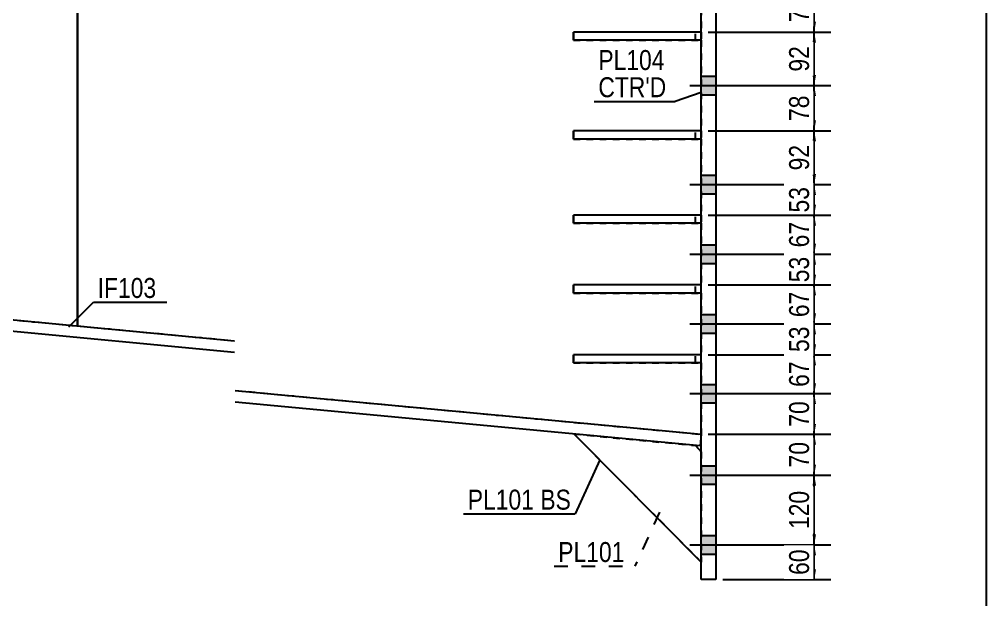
# Model space of a CAD drawing. Header units: millimetres. Extents: x -275 to 137, y -158 to 129.
# Drawn here: x -1.3 to 137.4, y -46.7 to 36.5 of the extents above; entities that cross this region are included whole.
import ezdxf

# ---------------------------------------------------------------- set-up
doc = ezdxf.new("R2010")
doc.units = ezdxf.units.MM
doc.linetypes.add('DXK_LINE_DOT1', pattern=[1.8814, 0.9407, -0.9407])
doc.linetypes.add('DXK_LINE_DOT2', pattern=[3.9198, 1.9599, -1.9599])
doc.styles.add('Arial Narrow', font='ARIALN.TTF', dxfattribs={"height": 0.2})

# ---------------------------------------------------------------- blocks, each defined once
blk = doc.blocks.new('Unknown-623260513-1210')
at = {"color": 5, "linetype": 'Continuous'}
blk.add_line((137.44, -157.59), (137.44, 129.41), dxfattribs=at)
blk = doc.blocks.new('Part-623260513-1948 - 1504')
at = {"color": 7, "linetype": 'DXK_LINE_DOT1'}
for p, q in [((96.51, -41.38), (78.26, -23)), ((78.26, -23), (95.68, -24.64)), ((95.68, -24.64), (96.51, -25.55)), ((96.51, -25.55), (96.51, -41.38))]:
    blk.add_line(p, q, dxfattribs=at)
blk = doc.blocks.new('Part-623260513-1691 - 1504')
at = {"color": 2, "linetype": 'Continuous'}
for p, q in [((78.18, -2.79), (78.18, -1.63)), ((96.51, -1.63), (78.18, -1.63)), ((96.51, -2.79), (78.18, -2.79))]:
    blk.add_line(p, q, dxfattribs=at)
at = {"color": 7, "linetype": 'DXK_LINE_DOT1'}
for p, q in [((95.68, -2.79), (95.68, -1.63)), ((96.51, -2.79), (96.51, -1.63))]:
    blk.add_line(p, q, dxfattribs=at)
blk = doc.blocks.new('Part-623260513-1661 - 1504')
at = {"color": 2, "linetype": 'Continuous'}
for p, q in [((78.18, 33.46), (78.18, 34.62)), ((96.51, 34.62), (78.18, 34.62)), ((96.51, 33.46), (78.18, 33.46))]:
    blk.add_line(p, q, dxfattribs=at)
at = {"color": 7, "linetype": 'DXK_LINE_DOT1'}
for p, q in [((95.68, 33.46), (95.68, 34.62)), ((96.51, 34.62), (96.51, 33.46))]:
    blk.add_line(p, q, dxfattribs=at)
blk = doc.blocks.new('Part-623260513-1666 - 1504')
at = {"color": 7, "linetype": 'DXK_LINE_DOT1'}
for p, q in [((96.51, 34.62), (78.18, 34.62)), ((78.18, 34.62), (78.18, 33.46)), ((78.18, 33.46), (96.51, 33.46))]:
    blk.add_line(p, q, dxfattribs=at)
blk = doc.blocks.new('Part-623260513-1671 - 1504')
at = {"color": 2, "linetype": 'Continuous'}
for p, q in [((78.18, 19.29), (78.18, 20.46)), ((96.51, 20.46), (78.18, 20.46)), ((96.51, 19.29), (78.18, 19.29))]:
    blk.add_line(p, q, dxfattribs=at)
at = {"color": 7, "linetype": 'DXK_LINE_DOT1'}
for p, q in [((95.68, 19.29), (95.68, 20.46)), ((96.51, 20.46), (96.51, 19.29))]:
    blk.add_line(p, q, dxfattribs=at)
blk = doc.blocks.new('Part-623260513-1676 - 1504')
at = {"color": 7, "linetype": 'DXK_LINE_DOT1'}
for p, q in [((96.51, 20.46), (78.18, 20.46)), ((78.18, 20.46), (78.18, 19.29)), ((78.18, 19.29), (96.51, 19.29))]:
    blk.add_line(p, q, dxfattribs=at)
blk = doc.blocks.new('Part-623260513-1799 - 1504')
at = {"color": 2, "linetype": 'Continuous'}
blk.add_line((7.04, -7.5), (7.04, 76.96), dxfattribs=at)
at = {"color": 7, "linetype": 'DXK_LINE_DOT1'}
blk.add_line((-40.62, -3.02), (7.04, -7.5), dxfattribs=at)
blk = doc.blocks.new('Part-623260513-1681 - 1504')
at = {"color": 2, "linetype": 'Continuous'}
for p, q in [((78.18, 7.21), (78.18, 8.37)), ((96.51, 8.37), (78.18, 8.37)), ((96.51, 7.21), (78.18, 7.21))]:
    blk.add_line(p, q, dxfattribs=at)
at = {"color": 7, "linetype": 'DXK_LINE_DOT1'}
for p, q in [((95.68, 7.21), (95.68, 8.37)), ((96.51, 8.37), (96.51, 7.21))]:
    blk.add_line(p, q, dxfattribs=at)
blk = doc.blocks.new('Part-623260513-1821 - 1504')
at = {"color": 2, "linetype": 'Continuous'}
for p, q in [((-18.12, -6.81), (-17.96, -5.15)), ((-17.96, -5.15), (29.54, -9.62)), ((29.54, -11.29), (-18.12, -6.81)), ((29.64, -16.75), (96.51, -23.04)), ((96.36, -24.7), (29.64, -18.43)), ((96.51, -23.04), (96.36, -24.7))]:
    blk.add_line(p, q, dxfattribs=at)
blk = doc.blocks.new('Part-623260513-1686 - 1504')
at = {"color": 7, "linetype": 'DXK_LINE_DOT1'}
for p, q in [((96.51, 8.37), (78.18, 8.37)), ((78.18, 8.37), (78.18, 7.21)), ((78.18, 7.21), (96.51, 7.21))]:
    blk.add_line(p, q, dxfattribs=at)
blk = doc.blocks.new('Part-623260513-1696 - 1504')
at = {"color": 7, "linetype": 'DXK_LINE_DOT1'}
for p, q in [((96.51, -1.63), (78.18, -1.63)), ((78.18, -1.63), (78.18, -2.79)), ((78.18, -2.79), (96.51, -2.79))]:
    blk.add_line(p, q, dxfattribs=at)
blk = doc.blocks.new('Part-623260513-1711 - 1504')
at = {"color": 7, "linetype": 'DXK_LINE_DOT1'}
for p, q in [((96.51, -11.63), (78.18, -11.63)), ((78.18, -11.63), (78.18, -12.79)), ((95.68, -12.79), (95.68, -11.63)), ((96.51, -12.79), (96.51, -11.63)), ((78.18, -12.79), (96.51, -12.79))]:
    blk.add_line(p, q, dxfattribs=at)
blk = doc.blocks.new('Part-623260513-1716 - 1504')
at = {"color": 2, "linetype": 'Continuous'}
for p, q in [((78.18, -12.79), (78.18, -11.63)), ((96.51, -11.63), (78.18, -11.63)), ((96.51, -12.79), (78.18, -12.79))]:
    blk.add_line(p, q, dxfattribs=at)
blk = doc.blocks.new('Bolt-623260513-1783 - 1504')
at = {"linetype": 'Continuous'}
for points in [[(96.51, 94.12), (96.51, 91.46), (98.59, 91.46), (98.59, 94.12)], [(96.51, 94.12), (96.51, 91.46), (98.59, 91.46), (98.59, 94.12)], [(96.51, 94.12), (96.51, 91.46), (98.59, 91.46), (98.59, 94.12)], [(96.51, 94.12), (96.51, 91.46), (98.59, 91.46), (98.59, 94.12)], [(96.51, 84.12), (96.51, 81.46), (98.59, 81.46), (98.59, 84.12)], [(96.51, 84.12), (96.51, 81.46), (98.59, 81.46), (98.59, 84.12)], [(96.51, 84.12), (96.51, 81.46), (98.59, 81.46), (98.59, 84.12)], [(96.51, 84.12), (96.51, 81.46), (98.59, 81.46), (98.59, 84.12)], [(96.51, 72.46), (96.51, 69.79), (98.59, 69.79), (98.59, 72.46)], [(96.51, 72.46), (96.51, 69.79), (98.59, 69.79), (98.59, 72.46)], [(96.51, 72.46), (96.51, 69.79), (98.59, 69.79), (98.59, 72.46)], [(96.51, 72.46), (96.51, 69.79), (98.59, 69.79), (98.59, 72.46)], [(96.51, 62.46), (96.51, 59.79), (98.59, 59.79), (98.59, 62.46)], [(96.51, 62.46), (96.51, 59.79), (98.59, 59.79), (98.59, 62.46)], [(96.51, 62.46), (96.51, 59.79), (98.59, 59.79), (98.59, 62.46)], [(96.51, 62.46), (96.51, 59.79), (98.59, 59.79), (98.59, 62.46)], [(96.51, 52.46), (96.51, 49.79), (98.59, 49.79), (98.59, 52.46)], [(96.51, 52.46), (96.51, 49.79), (98.59, 49.79), (98.59, 52.46)], [(96.51, 52.46), (96.51, 49.79), (98.59, 49.79), (98.59, 52.46)], [(96.51, 52.46), (96.51, 49.79), (98.59, 49.79), (98.59, 52.46)], [(96.51, 42.46), (96.51, 39.79), (98.59, 39.79), (98.59, 42.46)], [(96.51, 42.46), (96.51, 39.79), (98.59, 39.79), (98.59, 42.46)], [(96.51, 42.46), (96.51, 39.79), (98.59, 39.79), (98.59, 42.46)], [(96.51, 42.46), (96.51, 39.79), (98.59, 39.79), (98.59, 42.46)], [(96.51, 28.29), (96.51, 25.62), (98.59, 25.62), (98.59, 28.29)], [(96.51, 28.29), (96.51, 25.62), (98.59, 25.62), (98.59, 28.29)], [(96.51, 28.29), (96.51, 25.62), (98.59, 25.62), (98.59, 28.29)], [(96.51, 28.29), (96.51, 25.62), (98.59, 25.62), (98.59, 28.29)], [(96.51, 14.12), (96.51, 11.46), (98.59, 11.46), (98.59, 14.12)], [(96.51, 14.12), (96.51, 11.46), (98.59, 11.46), (98.59, 14.12)], [(96.51, 14.12), (96.51, 11.46), (98.59, 11.46), (98.59, 14.12)], [(96.51, 14.12), (96.51, 11.46), (98.59, 11.46), (98.59, 14.12)], [(96.51, 4.12), (96.51, 1.46), (98.59, 1.46), (98.59, 4.12)], [(96.51, 4.12), (96.51, 1.46), (98.59, 1.46), (98.59, 4.12)], [(96.51, 4.12), (96.51, 1.46), (98.59, 1.46), (98.59, 4.12)], [(96.51, 4.12), (96.51, 1.46), (98.59, 1.46), (98.59, 4.12)], [(96.51, -5.88), (96.51, -8.54), (98.59, -8.54), (98.59, -5.88)], [(96.51, -5.88), (96.51, -8.54), (98.59, -8.54), (98.59, -5.88)], [(96.51, -5.88), (96.51, -8.54), (98.59, -8.54), (98.59, -5.88)], [(96.51, -5.88), (96.51, -8.54), (98.59, -8.54), (98.59, -5.88)], [(96.51, -15.88), (96.51, -18.54), (98.59, -18.54), (98.59, -15.88)], [(96.51, -15.88), (96.51, -18.54), (98.59, -18.54), (98.59, -15.88)], [(96.51, -15.88), (96.51, -18.54), (98.59, -18.54), (98.59, -15.88)], [(96.51, -15.88), (96.51, -18.54), (98.59, -18.54), (98.59, -15.88)], [(96.51, -27.54), (96.51, -30.21), (98.59, -30.21), (98.59, -27.54)], [(96.51, -27.54), (96.51, -30.21), (98.59, -30.21), (98.59, -27.54)], [(96.51, -27.54), (96.51, -30.21), (98.59, -30.21), (98.59, -27.54)], [(96.51, -27.54), (96.51, -30.21), (98.59, -30.21), (98.59, -27.54)], [(96.51, -37.54), (96.51, -40.21), (98.59, -40.21), (98.59, -37.54)], [(96.51, -37.54), (96.51, -40.21), (98.59, -40.21), (98.59, -37.54)], [(96.51, -37.54), (96.51, -40.21), (98.59, -40.21), (98.59, -37.54)], [(96.51, -37.54), (96.51, -40.21), (98.59, -40.21), (98.59, -37.54)]]:
    blk.add_hatch(color=3, dxfattribs=at).paths.add_polyline_path(points)
at = {"color": 3, "linetype": 'Continuous'}
for p, q in [((96.51, 94.12), (98.59, 94.12)), ((96.51, 94.12), (98.59, 94.12)), ((96.51, 94.12), (98.59, 94.12)), ((96.51, 94.12), (98.59, 94.12)), ((94.87, 92.79), (104.84, 92.79)), ((94.87, 92.79), (104.84, 92.79)), ((94.87, 92.79), (104.84, 92.79)), ((94.87, 92.79), (104.84, 92.79)), ((96.51, 91.46), (98.59, 91.46)), ((96.51, 91.46), (98.59, 91.46)), ((96.51, 91.46), (98.59, 91.46)), ((96.51, 91.46), (98.59, 91.46)), ((96.51, 84.12), (98.59, 84.12)), ((96.51, 84.12), (98.59, 84.12)), ((96.51, 84.12), (98.59, 84.12)), ((96.51, 84.12), (98.59, 84.12)), ((94.87, 82.79), (104.84, 82.79)), ((94.87, 82.79), (104.84, 82.79)), ((94.87, 82.79), (104.84, 82.79)), ((94.87, 82.79), (104.84, 82.79)), ((96.51, 81.46), (98.59, 81.46)), ((96.51, 81.46), (98.59, 81.46)), ((96.51, 81.46), (98.59, 81.46)), ((96.51, 81.46), (98.59, 81.46)), ((96.51, 72.46), (98.59, 72.46)), ((96.51, 72.46), (98.59, 72.46)), ((96.51, 72.46), (98.59, 72.46)), ((96.51, 72.46), (98.59, 72.46)), ((94.87, 71.12), (104.84, 71.12)), ((94.87, 71.12), (104.84, 71.12)), ((94.87, 71.12), (104.84, 71.12)), ((94.87, 71.12), (104.84, 71.12)), ((96.51, 69.79), (98.59, 69.79)), ((96.51, 69.79), (98.59, 69.79)), ((96.51, 69.79), (98.59, 69.79)), ((96.51, 69.79), (98.59, 69.79)), ((96.51, 62.46), (98.59, 62.46)), ((96.51, 62.46), (98.59, 62.46)), ((96.51, 62.46), (98.59, 62.46)), ((96.51, 62.46), (98.59, 62.46)), ((94.87, 61.12), (104.84, 61.12)), ((94.87, 61.12), (104.84, 61.12)), ((94.87, 61.12), (104.84, 61.12)), ((94.87, 61.12), (104.84, 61.12)), ((96.51, 59.79), (98.59, 59.79)), ((96.51, 59.79), (98.59, 59.79)), ((96.51, 59.79), (98.59, 59.79)), ((96.51, 59.79), (98.59, 59.79)), ((96.51, 52.46), (98.59, 52.46)), ((96.51, 52.46), (98.59, 52.46)), ((96.51, 52.46), (98.59, 52.46)), ((96.51, 52.46), (98.59, 52.46)), ((94.87, 51.12), (104.84, 51.12)), ((94.87, 51.12), (104.84, 51.12)), ((94.87, 51.12), (104.84, 51.12)), ((94.87, 51.12), (104.84, 51.12)), ((96.51, 49.79), (98.59, 49.79)), ((96.51, 49.79), (98.59, 49.79)), ((96.51, 49.79), (98.59, 49.79)), ((96.51, 49.79), (98.59, 49.79)), ((96.51, 42.46), (98.59, 42.46)), ((96.51, 42.46), (98.59, 42.46)), ((96.51, 42.46), (98.59, 42.46)), ((96.51, 42.46), (98.59, 42.46)), ((94.87, 41.12), (104.84, 41.12)), ((94.87, 41.12), (104.84, 41.12)), ((94.87, 41.12), (104.84, 41.12)), ((94.87, 41.12), (104.84, 41.12)), ((96.51, 39.79), (98.59, 39.79)), ((96.51, 39.79), (98.59, 39.79)), ((96.51, 39.79), (98.59, 39.79)), ((96.51, 39.79), (98.59, 39.79)), ((96.51, 28.29), (98.59, 28.29)), ((96.51, 28.29), (98.59, 28.29)), ((96.51, 28.29), (98.59, 28.29)), ((96.51, 28.29), (98.59, 28.29)), ((94.87, 26.96), (104.84, 26.96)), ((94.87, 26.96), (104.84, 26.96)), ((94.87, 26.96), (104.84, 26.96)), ((94.87, 26.96), (104.84, 26.96)), ((96.51, 25.62), (98.59, 25.62)), ((96.51, 25.62), (98.59, 25.62)), ((96.51, 25.62), (98.59, 25.62)), ((96.51, 25.62), (98.59, 25.62)), ((96.51, 14.12), (98.59, 14.12)), ((96.51, 14.12), (98.59, 14.12)), ((96.51, 14.12), (98.59, 14.12)), ((96.51, 14.12), (98.59, 14.12)), ((94.87, 12.79), (104.84, 12.79)), ((94.87, 12.79), (104.84, 12.79)), ((94.87, 12.79), (104.84, 12.79)), ((94.87, 12.79), (104.84, 12.79)), ((96.51, 11.46), (98.59, 11.46)), ((96.51, 11.46), (98.59, 11.46)), ((96.51, 11.46), (98.59, 11.46)), ((96.51, 11.46), (98.59, 11.46)), ((94.87, 2.79), (104.84, 2.79)), ((94.87, 2.79), (104.84, 2.79)), ((94.87, 2.79), (104.84, 2.79)), ((94.87, 2.79), (104.84, 2.79)), ((96.51, 4.12), (98.59, 4.12)), ((96.51, 4.12), (98.59, 4.12)), ((96.51, 4.12), (98.59, 4.12)), ((96.51, 4.12), (98.59, 4.12)), ((96.51, 1.46), (98.59, 1.46)), ((96.51, 1.46), (98.59, 1.46)), ((96.51, 1.46), (98.59, 1.46)), ((96.51, 1.46), (98.59, 1.46)), ((96.51, -5.88), (98.59, -5.88)), ((96.51, -5.88), (98.59, -5.88)), ((96.51, -5.88), (98.59, -5.88)), ((96.51, -5.88), (98.59, -5.88)), ((94.87, -7.21), (104.84, -7.21)), ((94.87, -7.21), (104.84, -7.21)), ((94.87, -7.21), (104.84, -7.21)), ((94.87, -7.21), (104.84, -7.21)), ((96.51, -8.54), (98.59, -8.54)), ((96.51, -8.54), (98.59, -8.54)), ((96.51, -8.54), (98.59, -8.54)), ((96.51, -8.54), (98.59, -8.54)), ((96.51, -15.88), (98.59, -15.88)), ((96.51, -15.88), (98.59, -15.88)), ((96.51, -15.88), (98.59, -15.88)), ((96.51, -15.88), (98.59, -15.88)), ((94.87, -17.21), (104.84, -17.21)), ((94.87, -17.21), (104.84, -17.21)), ((94.87, -17.21), (104.84, -17.21)), ((94.87, -17.21), (104.84, -17.21)), ((96.51, -18.54), (98.59, -18.54)), ((96.51, -18.54), (98.59, -18.54)), ((96.51, -18.54), (98.59, -18.54)), ((96.51, -18.54), (98.59, -18.54)), ((96.51, -27.54), (98.59, -27.54)), ((96.51, -27.54), (98.59, -27.54)), ((96.51, -27.54), (98.59, -27.54)), ((96.51, -27.54), (98.59, -27.54)), ((94.87, -28.88), (104.84, -28.88)), ((94.87, -28.88), (104.84, -28.88)), ((94.87, -28.88), (104.84, -28.88)), ((94.87, -28.88), (104.84, -28.88)), ((96.51, -30.21), (98.59, -30.21)), ((96.51, -30.21), (98.59, -30.21)), ((96.51, -30.21), (98.59, -30.21)), ((96.51, -30.21), (98.59, -30.21)), ((96.51, -37.54), (98.59, -37.54)), ((96.51, -37.54), (98.59, -37.54)), ((96.51, -37.54), (98.59, -37.54)), ((96.51, -37.54), (98.59, -37.54)), ((94.87, -38.88), (104.84, -38.88)), ((94.87, -38.88), (104.84, -38.88)), ((94.87, -38.88), (104.84, -38.88)), ((94.87, -38.88), (104.84, -38.88)), ((96.51, -40.21), (98.59, -40.21)), ((96.51, -40.21), (98.59, -40.21)), ((96.51, -40.21), (98.59, -40.21)), ((96.51, -40.21), (98.59, -40.21))]:
    blk.add_line(p, q, dxfattribs=at)
blk = doc.blocks.new('Part-623260513-1926 - 1504')
at = {"color": 2, "linetype": 'Continuous'}
for p, q in [((96.51, 97.79), (98.59, 97.79)), ((96.51, -43.88), (96.51, 97.79)), ((98.59, 97.79), (98.59, -43.88)), ((98.59, -43.88), (96.51, -43.88))]:
    blk.add_line(p, q, dxfattribs=at)
blk = doc.blocks.new('Part-623260513-2061 - 1504')
at = {"color": 2, "linetype": 'Continuous'}
blk.add_line((7.04, 76.96), (7.04, -7.5), dxfattribs=at)
at = {"color": 7, "linetype": 'DXK_LINE_DOT1'}
for p, q in [((7.04, 76.96), (29.54, 76.96)), ((29.64, 76.96), (96.51, 76.96)), ((96.51, 76.96), (96.51, 66.71)), ((96.51, 65.54), (96.51, 56.71)), ((96.51, 55.54), (96.51, 46.71)), ((96.51, 45.54), (96.51, 34.62)), ((96.51, 33.46), (96.51, 20.46)), ((96.51, 19.29), (96.51, 8.37)), ((96.51, 7.21), (96.51, -1.63)), ((96.51, -2.79), (96.51, -11.63)), ((7.04, -7.5), (29.54, -9.62)), ((96.51, -12.79), (96.51, -23.04)), ((29.64, -16.75), (96.51, -23.04))]:
    blk.add_line(p, q, dxfattribs=at)
blk = doc.blocks.new('Part-623260513-2127 - 1504')
at = {"color": 2, "linetype": 'Continuous'}
for p, q in [((96.51, -41.38), (78.26, -23)), ((95.68, -24.64), (96.51, -25.55))]:
    blk.add_line(p, q, dxfattribs=at)
blk = doc.blocks.new('StraightDimension-623260513-6791 - 1504')
at = {"linetype": 'Continuous'}
for points in [[(112.46, -13.13), (112.71, -11.63), (112.96, -13.13)], [(112.96, -15.71), (112.71, -17.21), (112.46, -15.71)]]:
    blk.add_hatch(color=7, dxfattribs=at).paths.add_polyline_path(points)
at = {"color": 7, "linetype": 'Continuous'}
for p, q in [((97.51, -11.63), (115.11, -11.63)), ((112.71, -17.21), (112.71, -11.63)), ((97.43, -17.21), (115.11, -17.21))]:
    blk.add_line(p, q, dxfattribs=at)
at = {"color": 0}
blk.add_wipeout([(112.56, -11.99), (108.36, -11.99), (108.36, -16.85), (112.56, -16.85)], dxfattribs=at)
at = {"color": 3, "style": 'Arial Narrow'}
blk.add_text('67', height=2.863, rotation=90.0002, dxfattribs=at).set_placement((111.96, -16.24))
blk = doc.blocks.new('StraightDimension-623260513-6792 - 1504')
at = {"linetype": 'Continuous'}
for points in [[(112.46, -18.71), (112.71, -17.21), (112.96, -18.71)], [(112.96, -21.54), (112.71, -23.04), (112.46, -21.54)]]:
    blk.add_hatch(color=7, dxfattribs=at).paths.add_polyline_path(points)
at = {"color": 7, "linetype": 'Continuous'}
for p, q in [((97.43, -17.21), (115.11, -17.21)), ((112.71, -23.04), (112.71, -17.21)), ((97.51, -23.04), (115.11, -23.04))]:
    blk.add_line(p, q, dxfattribs=at)
at = {"color": 0}
blk.add_wipeout([(112.56, -17.7), (108.36, -17.7), (108.36, -22.55), (112.56, -22.55)], dxfattribs=at)
at = {"color": 3, "style": 'Arial Narrow'}
blk.add_text('70', height=2.863, rotation=90.0002, dxfattribs=at).set_placement((111.96, -21.95))
blk = doc.blocks.new('StraightDimension-623260513-6785 - 1504')
at = {"linetype": 'Continuous'}
for points in [[(112.46, 18.96), (112.71, 20.46), (112.96, 18.96)], [(112.96, 14.29), (112.71, 12.79), (112.46, 14.29)]]:
    blk.add_hatch(color=7, dxfattribs=at).paths.add_polyline_path(points)
at = {"color": 7, "linetype": 'Continuous'}
for p, q in [((97.51, 20.46), (115.11, 20.46)), ((112.71, 12.79), (112.71, 20.46)), ((97.51, 12.79), (115.11, 12.79))]:
    blk.add_line(p, q, dxfattribs=at)
at = {"color": 0}
blk.add_wipeout([(112.56, 19.05), (108.36, 19.05), (108.36, 14.2), (112.56, 14.2)], dxfattribs=at)
at = {"color": 3, "style": 'Arial Narrow'}
blk.add_text('92', height=2.863, rotation=90.0002, dxfattribs=at).set_placement((111.96, 14.8))
blk = doc.blocks.new('StraightDimension-623260513-6793 - 1504')
at = {"linetype": 'Continuous'}
for points in [[(112.46, -24.54), (112.71, -23.04), (112.96, -24.54)], [(112.96, -27.38), (112.71, -28.88), (112.46, -27.38)]]:
    blk.add_hatch(color=7, dxfattribs=at).paths.add_polyline_path(points)
at = {"color": 7, "linetype": 'Continuous'}
for p, q in [((97.51, -23.04), (115.11, -23.04)), ((112.71, -28.88), (112.71, -23.04)), ((97.51, -28.88), (115.11, -28.88))]:
    blk.add_line(p, q, dxfattribs=at)
at = {"color": 0}
blk.add_wipeout([(112.56, -23.53), (108.36, -23.53), (108.36, -28.39), (112.56, -28.39)], dxfattribs=at)
at = {"color": 3, "style": 'Arial Narrow'}
blk.add_text('70', height=2.863, rotation=90.0002, dxfattribs=at).set_placement((111.96, -27.79))
blk = doc.blocks.new('StraightDimension-623260513-6782 - 1504')
at = {"linetype": 'Continuous'}
for points in [[(112.46, 39.62), (112.71, 41.12), (112.96, 39.62)], [(112.96, 36.12), (112.71, 34.62), (112.46, 36.12)]]:
    blk.add_hatch(color=7, dxfattribs=at).paths.add_polyline_path(points)
at = {"color": 7, "linetype": 'Continuous'}
for p, q in [((97.51, 41.12), (115.11, 41.12)), ((112.71, 34.62), (112.71, 41.12)), ((97.51, 34.62), (115.11, 34.62))]:
    blk.add_line(p, q, dxfattribs=at)
at = {"color": 0}
blk.add_wipeout([(112.56, 40.3), (108.36, 40.3), (108.36, 35.45), (112.56, 35.45)], dxfattribs=at)
at = {"color": 3, "style": 'Arial Narrow'}
blk.add_text('78', height=2.863, rotation=90.0002, dxfattribs=at).set_placement((111.96, 36.05))
blk = doc.blocks.new('StraightDimension-623260513-6783 - 1504')
at = {"linetype": 'Continuous'}
for points in [[(112.46, 33.12), (112.71, 34.62), (112.96, 33.12)], [(112.96, 28.46), (112.71, 26.96), (112.46, 28.46)]]:
    blk.add_hatch(color=7, dxfattribs=at).paths.add_polyline_path(points)
at = {"color": 7, "linetype": 'Continuous'}
for p, q in [((97.51, 34.62), (115.11, 34.62)), ((112.71, 26.96), (112.71, 34.62)), ((97.51, 26.96), (115.11, 26.96))]:
    blk.add_line(p, q, dxfattribs=at)
at = {"color": 0}
blk.add_wipeout([(112.56, 33.22), (108.36, 33.22), (108.36, 28.36), (112.56, 28.36)], dxfattribs=at)
at = {"color": 3, "style": 'Arial Narrow'}
blk.add_text('92', height=2.863, rotation=90.0002, dxfattribs=at).set_placement((111.96, 28.96))
blk = doc.blocks.new('StraightDimension-623260513-6784 - 1504')
at = {"linetype": 'Continuous'}
for points in [[(112.46, 25.46), (112.71, 26.96), (112.96, 25.46)], [(112.96, 21.96), (112.71, 20.46), (112.46, 21.96)]]:
    blk.add_hatch(color=7, dxfattribs=at).paths.add_polyline_path(points)
at = {"color": 7, "linetype": 'Continuous'}
for p, q in [((97.51, 26.96), (115.11, 26.96)), ((112.71, 20.46), (112.71, 26.96)), ((97.51, 20.46), (115.11, 20.46))]:
    blk.add_line(p, q, dxfattribs=at)
at = {"color": 0}
blk.add_wipeout([(112.56, 26.14), (108.36, 26.14), (108.36, 21.28), (112.56, 21.28)], dxfattribs=at)
at = {"color": 3, "style": 'Arial Narrow'}
blk.add_text('78', height=2.863, rotation=90.0002, dxfattribs=at).set_placement((111.96, 21.88))
blk = doc.blocks.new('StraightDimension-623260513-6786 - 1504')
at = {"linetype": 'Continuous'}
for points in [[(112.46, 11.29), (112.71, 12.79), (112.96, 11.29)], [(112.96, 9.87), (112.71, 8.37), (112.46, 9.87)]]:
    blk.add_hatch(color=7, dxfattribs=at).paths.add_polyline_path(points)
at = {"color": 7, "linetype": 'Continuous'}
for p, q in [((97.51, 12.79), (115.11, 12.79)), ((112.71, 8.37), (112.71, 12.79)), ((97.51, 8.37), (115.11, 8.37))]:
    blk.add_line(p, q, dxfattribs=at)
at = {"color": 0}
blk.add_wipeout([(112.56, 13.01), (108.36, 13.01), (108.36, 8.15), (112.56, 8.15)], dxfattribs=at)
at = {"color": 3, "style": 'Arial Narrow'}
blk.add_text('53', height=2.863, rotation=90.0002, dxfattribs=at).set_placement((111.96, 8.76))
blk = doc.blocks.new('StraightDimension-623260513-6787 - 1504')
at = {"linetype": 'Continuous'}
for points in [[(112.46, 6.87), (112.71, 8.37), (112.96, 6.87)], [(112.96, 4.29), (112.71, 2.79), (112.46, 4.29)]]:
    blk.add_hatch(color=7, dxfattribs=at).paths.add_polyline_path(points)
at = {"color": 7, "linetype": 'Continuous'}
for p, q in [((97.51, 8.37), (115.11, 8.37)), ((112.71, 2.79), (112.71, 8.37)), ((97.51, 2.79), (115.11, 2.79))]:
    blk.add_line(p, q, dxfattribs=at)
at = {"color": 0}
blk.add_wipeout([(112.56, 8.01), (108.36, 8.01), (108.36, 3.15), (112.56, 3.15)], dxfattribs=at)
at = {"color": 3, "style": 'Arial Narrow'}
blk.add_text('67', height=2.863, rotation=90.0002, dxfattribs=at).set_placement((111.96, 3.76))
blk = doc.blocks.new('StraightDimension-623260513-6788 - 1504')
at = {"linetype": 'Continuous'}
for points in [[(112.46, 1.29), (112.71, 2.79), (112.96, 1.29)], [(112.96, -0.13), (112.71, -1.63), (112.46, -0.13)]]:
    blk.add_hatch(color=7, dxfattribs=at).paths.add_polyline_path(points)
at = {"color": 7, "linetype": 'Continuous'}
for p, q in [((97.51, 2.79), (115.11, 2.79)), ((112.71, -1.63), (112.71, 2.79)), ((97.51, -1.63), (115.11, -1.63))]:
    blk.add_line(p, q, dxfattribs=at)
at = {"color": 0}
blk.add_wipeout([(112.56, 3.01), (108.36, 3.01), (108.36, -1.85), (112.56, -1.85)], dxfattribs=at)
at = {"color": 3, "style": 'Arial Narrow'}
blk.add_text('53', height=2.863, rotation=90.0002, dxfattribs=at).set_placement((111.96, -1.24))
blk = doc.blocks.new('StraightDimension-623260513-6789 - 1504')
at = {"linetype": 'Continuous'}
for points in [[(112.46, -3.13), (112.71, -1.63), (112.96, -3.13)], [(112.96, -5.71), (112.71, -7.21), (112.46, -5.71)]]:
    blk.add_hatch(color=7, dxfattribs=at).paths.add_polyline_path(points)
at = {"color": 7, "linetype": 'Continuous'}
for p, q in [((97.51, -1.63), (115.11, -1.63)), ((112.71, -7.21), (112.71, -1.63)), ((97.51, -7.21), (115.11, -7.21))]:
    blk.add_line(p, q, dxfattribs=at)
at = {"color": 0}
blk.add_wipeout([(112.56, -1.99), (108.36, -1.99), (108.36, -6.85), (112.56, -6.85)], dxfattribs=at)
at = {"color": 3, "style": 'Arial Narrow'}
blk.add_text('67', height=2.863, rotation=90.0002, dxfattribs=at).set_placement((111.96, -6.24))
blk = doc.blocks.new('StraightDimension-623260513-6790 - 1504')
at = {"linetype": 'Continuous'}
for points in [[(112.46, -8.71), (112.71, -7.21), (112.96, -8.71)], [(112.96, -10.13), (112.71, -11.63), (112.46, -10.13)]]:
    blk.add_hatch(color=7, dxfattribs=at).paths.add_polyline_path(points)
at = {"color": 7, "linetype": 'Continuous'}
for p, q in [((97.51, -7.21), (115.11, -7.21)), ((112.71, -11.63), (112.71, -7.21)), ((97.51, -11.63), (115.11, -11.63))]:
    blk.add_line(p, q, dxfattribs=at)
at = {"color": 0}
blk.add_wipeout([(112.56, -6.99), (108.36, -6.99), (108.36, -11.85), (112.56, -11.85)], dxfattribs=at)
at = {"color": 3, "style": 'Arial Narrow'}
blk.add_text('53', height=2.863, rotation=90.0002, dxfattribs=at).set_placement((111.96, -11.24))
blk = doc.blocks.new('StraightDimension-623260513-6794 - 1504')
at = {"linetype": 'Continuous'}
for points in [[(112.46, -30.38), (112.71, -28.88), (112.96, -30.38)], [(112.96, -37.38), (112.71, -38.88), (112.46, -37.38)]]:
    blk.add_hatch(color=7, dxfattribs=at).paths.add_polyline_path(points)
at = {"color": 7, "linetype": 'Continuous'}
for p, q in [((97.51, -28.88), (115.11, -28.88)), ((112.71, -38.88), (112.71, -28.88)), ((99.59, -38.88), (115.11, -38.88))]:
    blk.add_line(p, q, dxfattribs=at)
at = {"color": 0}
blk.add_wipeout([(112.56, -30.54), (108.36, -30.54), (108.36, -37.22), (112.56, -37.22)], dxfattribs=at)
at = {"color": 3, "style": 'Arial Narrow'}
blk.add_text('120', height=2.863, rotation=90.0002, dxfattribs=at).set_placement((111.96, -36.62))
blk = doc.blocks.new('StraightDimension-623260513-6795 - 1504')
at = {"linetype": 'Continuous'}
for points in [[(112.46, -40.38), (112.71, -38.88), (112.96, -40.38)], [(112.96, -42.38), (112.71, -43.88), (112.46, -42.38)]]:
    blk.add_hatch(color=7, dxfattribs=at).paths.add_polyline_path(points)
at = {"color": 7, "linetype": 'Continuous'}
for p, q in [((99.59, -38.88), (115.11, -38.88)), ((112.71, -43.88), (112.71, -38.88)), ((99.59, -43.88), (115.11, -43.88))]:
    blk.add_line(p, q, dxfattribs=at)
at = {"color": 0}
blk.add_wipeout([(112.56, -38.95), (108.36, -38.95), (108.36, -43.8), (112.56, -43.8)], dxfattribs=at)
at = {"color": 3, "style": 'Arial Narrow'}
blk.add_text('60', height=2.863, rotation=90.0002, dxfattribs=at).set_placement((111.96, -43.2))
blk = doc.blocks.new('Mark-623260513-1944 - 1504')
at = {"color": 7, "linetype": 'DXK_LINE_DOT2'}
blk.add_line((90.52, -34.21), (86.99, -41.95), dxfattribs=at)
at = {"color": 0}
blk.add_wipeout([(85.49, -41.35), (85.49, -38.35), (75.99, -38.35), (75.99, -41.35)], dxfattribs=at)
blk.add_wipeout([(85.49, -41.35), (85.49, -38.35), (75.99, -38.35), (75.99, -41.35)], dxfattribs=at)
at = {"color": 7, "linetype": 'DXK_LINE_DOT2'}
blk.add_line((75.39, -41.95), (86.99, -41.95), dxfattribs=at)
at = {"color": 3, "style": 'Arial Narrow'}
blk.add_text('PL101', height=2.863, dxfattribs=at).set_placement((75.99, -41.35))
blk = doc.blocks.new('Mark-623260513-1817 - 1504')
at = {"color": 0}
blk.add_wipeout([(18.33, -3.49), (18.33, -0.49), (9.92, -0.49), (9.92, -3.49)], dxfattribs=at)
blk.add_wipeout([(18.33, -3.49), (18.33, -0.49), (9.92, -0.49), (9.92, -3.49)], dxfattribs=at)
at = {"color": 7, "linetype": 'Continuous'}
for p, q in [((5.79, -7.63), (9.32, -4.09)), ((9.32, -4.09), (19.83, -4.09))]:
    blk.add_line(p, q, dxfattribs=at)
at = {"color": 3, "style": 'Arial Narrow'}
blk.add_text('IF103', height=2.863, dxfattribs=at).set_placement((9.92, -3.49))
blk = doc.blocks.new('Mark-623260513-1922 - 1504')
at = {"color": 7, "linetype": 'Continuous'}
blk.add_line((96.51, 25.97), (92.74, 24.69), dxfattribs=at)
at = {"color": 0}
for points in [[(91.24, 29.19), (91.24, 32.19), (81.74, 32.19), (81.74, 29.19)], [(91.49, 25.29), (91.49, 28.29), (81.74, 28.29), (81.74, 25.29)]]:
    blk.add_wipeout(points, dxfattribs=at)
for points in [[(91.24, 29.19), (91.24, 32.19), (81.74, 32.19), (81.74, 29.19)], [(91.49, 25.29), (91.49, 28.29), (81.74, 28.29), (81.74, 25.29)]]:
    blk.add_wipeout(points, dxfattribs=at)
at = {"color": 7, "linetype": 'Continuous'}
blk.add_line((81.14, 24.69), (92.74, 24.69), dxfattribs=at)
at = {"color": 3, "style": 'Arial Narrow'}
blk.add_text('PL104', height=2.863, dxfattribs=at).set_placement((81.74, 29.19))
at = {"color": 1, "style": 'Arial Narrow'}
blk.add_text("CTR'D", height=2.863, dxfattribs=at).set_placement((81.74, 25.29))
blk = doc.blocks.new('MarkSet-623260513-2700 - 1504')
at = {"color": 0}
for points in [[(72.52, -33.84), (72.52, -30.84), (63.01, -30.84), (63.01, -33.84)], [(77.8, -33.84), (77.8, -30.84), (73.42, -30.84), (73.42, -33.84)]]:
    blk.add_wipeout(points, dxfattribs=at)
for points in [[(72.52, -33.84), (72.52, -30.84), (63.01, -30.84), (63.01, -33.84)], [(77.8, -33.84), (77.8, -30.84), (73.42, -30.84), (73.42, -33.84)]]:
    blk.add_wipeout(points, dxfattribs=at)
at = {"color": 7, "linetype": 'Continuous'}
for p in [(81.93, -26.7), (62.41, -34.44)]:
    blk.add_line(p, (78.4, -34.44), dxfattribs=at)
at = {"color": 3, "style": 'Arial Narrow'}
for s, p in [('PL101', (63.01, -33.84)), ('BS', (73.42, -33.84))]:
    blk.add_text(s, height=2.863, dxfattribs=at).set_placement(p)

msp = doc.modelspace()

# ---------------------------------------------------------------- block references
for name in ['Unknown-623260513-1210', 'Part-623260513-1926 - 1504', 'Bolt-623260513-1783 - 1504', 'Part-623260513-1799 - 1504', 'Part-623260513-2061 - 1504', 'Part-623260513-1661 - 1504', 'Part-623260513-1666 - 1504', 'Part-623260513-1671 - 1504', 'Part-623260513-1676 - 1504', 'Part-623260513-1681 - 1504', 'Part-623260513-1686 - 1504', 'Part-623260513-1691 - 1504', 'Part-623260513-1696 - 1504', 'Part-623260513-1821 - 1504', 'Part-623260513-1711 - 1504', 'Part-623260513-1716 - 1504', 'Part-623260513-1948 - 1504', 'Part-623260513-2127 - 1504']:
    msp.add_blockref(name, (0, 0))

# ---------------------------------------------------------------- next in the draw order: block references
for name in ['StraightDimension-623260513-6782 - 1504', 'Mark-623260513-1922 - 1504', 'StraightDimension-623260513-6785 - 1504', 'Mark-623260513-1817 - 1504', 'StraightDimension-623260513-6791 - 1504', 'Mark-623260513-1944 - 1504']:
    msp.add_blockref(name, (0, 0))

# ---------------------------------------------------------------- next in the draw order: block references
for name in ['StraightDimension-623260513-6783 - 1504', 'StraightDimension-623260513-6786 - 1504', 'StraightDimension-623260513-6792 - 1504', 'MarkSet-623260513-2700 - 1504']:
    msp.add_blockref(name, (0, 0))

# ---------------------------------------------------------------- next in the draw order: block references
for name in ['StraightDimension-623260513-6784 - 1504', 'StraightDimension-623260513-6787 - 1504', 'StraightDimension-623260513-6793 - 1504']:
    msp.add_blockref(name, (0, 0))

# ---------------------------------------------------------------- next in the draw order: block references
for name in ['StraightDimension-623260513-6788 - 1504', 'StraightDimension-623260513-6794 - 1504']:
    msp.add_blockref(name, (0, 0))

# ---------------------------------------------------------------- next in the draw order: block references
for name in ['StraightDimension-623260513-6789 - 1504', 'StraightDimension-623260513-6795 - 1504']:
    msp.add_blockref(name, (0, 0))

# ---------------------------------------------------------------- next in the draw order: block references
msp.add_blockref('StraightDimension-623260513-6790 - 1504', (0, 0))

doc.saveas('drawing.dxf')
